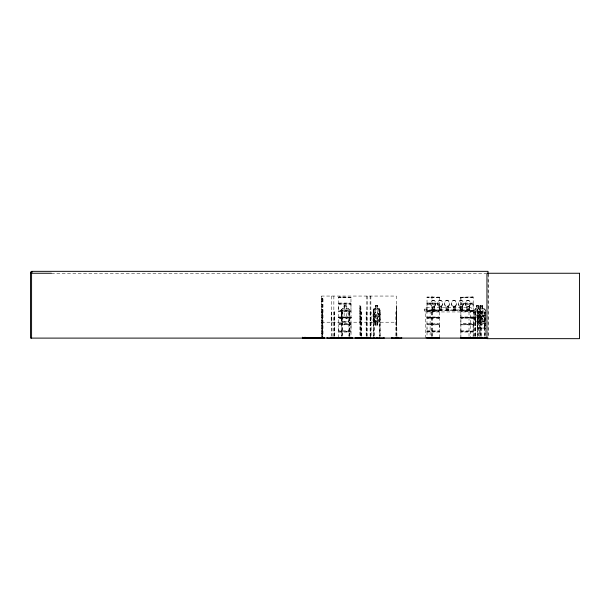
<?xml version="1.0" encoding="UTF-8"?>
<svg xmlns="http://www.w3.org/2000/svg" width="610" height="610" viewBox="0 0 610 610"><rect width="100%" height="100%" fill="white"/><g stroke="black" fill="none" stroke-linecap="round" stroke-linejoin="round"><path stroke-width="0.46" stroke-dasharray="3.05 2.29" d="M338.756 327.837L338.672 331.222L351.078 331.253L350.971 337.681M338.756 307.257L338.634 310.711L351.078 311.024M350.971 327.837L351.078 324.383M350.971 307.257L350.971 296.986L350.956 297.619M439.253 337.681L439.261 332.046L427.023 332.046L427.038 327.837M427.038 307.257L426.916 310.711L439.375 311.031M439.253 327.837L439.375 324.062L426.924 324.032L427.038 323.62L439.261 323.62L439.284 311.222M439.253 307.257L439.375 303.49L426.939 303.429M460.893 337.681L460.908 297.001M473.108 327.837L473.23 324.062L460.802 324.04M473.108 307.257L473.23 303.49L460.802 303.467M360.807 318.611L360.823 316.033L360.945 321.828L360.731 305.625L360.914 308.95M396.393 316.3L396.447 314.363M434.213 306.128L434.434 309.636L434.442 306.128L432.414 306.128C430.98 309.666 434.907 311.115 434.366 309.575C430.561 307.303 432.978 312.244 432.414 309.522M441.152 306.128L441.365 309.636L441.373 306.128L439.353 306.128C437.888 309.659 441.869 311.115 441.304 309.575C437.797 307.196 439.596 312.213 439.505 309.575M396.294 319.236L396.477 315.111L396.317 323.864L396.294 320.669M396.325 316.613L396.294 328.096M432.627 309.644L432.642 306.128L434.434 309.636M439.566 309.644L439.581 306.128L441.365 309.636M446.581 310.055L446.512 306.128L448.304 310.254M453.436 309.644L453.451 306.128L455.319 310.055L454.763 310.154L455.106 309.529L453.23 309.522L453.146 310.353L453.375 309.575M461.961 306.128C463.951 311.062 458.461 311.054 460.161 306.128L462.189 306.128L462.182 309.636L460.085 309.537L459.948 310.246L460.451 310.055L460.39 306.128L462.228 309.727L461.884 310.36L461.694 309.727L462.22 309.735M467.146 310.2L469.082 309.949L467.1 309.682L466.97 310.132L467.329 306.128C467.504 306.312 470.341 310.993 468.61 310.055M360.792 310.025L360.792 308.843L360.952 310.025M396.386 324.894L396.462 311.893M351.047 297.238L338.71 296.986L338.603 303.65L338.741 310.261L350.979 310.261L350.986 304.222L338.741 304.253M338.657 324.04L351.047 324.482L351.078 324.032L338.626 324.093L338.672 311.085L351.093 311.031M338.756 323.658L350.979 323.62L351.078 324.032M350.979 323.727L351.055 311.085M427.038 303.079L427.015 296.986L439.368 297.116M427.038 330.872L439.261 330.833L439.261 324.833L427.023 324.833L426.916 324.062M439.253 332.046L439.253 330.872M460.878 310.299L460.893 304.222M460.893 330.872L460.893 324.794M473.215 324.032L473.23 310.711L460.802 310.681M473.108 337.681L473.124 324.794L460.886 324.833M338.756 337.681L338.664 331.222M439.17 309.949L441.335 309.949L439.192 310.078M446.291 310.208C444.637 309.438 451.522 310.376 446.291 309.682M468.602 309.949L469.159 309.735M351.085 317.337L351.017 317.818L338.733 317.795M439.391 317.436L426.893 317.368L439.368 317.459M460.87 297.222L473.154 296.986L473.215 303.46M479.49 321.828L480.139 318.611L479.582 321.828M373.206 312.198L373.892 308.98M427.015 303.223L427.023 310.261L441.792 310.36L441.792 309.537M379.145 321.722L379.816 318.611M426.939 310.681L427.038 337.681M473.238 331.535L460.802 331.626M348.661 321.722L349.545 318.611L349.492 310.04L348.661 308.95M349.637 318.626L348.729 321.828L342.233 321.828L341.287 318.626L341.287 309.979L342.263 308.843L344.109 308.843L344.055 305.625L346.869 305.625L346.777 308.95L348.104 310.025L348.104 316.033L346.724 318.611L344.147 318.611L342.759 316.033L342.759 310.025L344.147 308.95L344.109 305.625M484.325 321.828L485.293 318.626L484.264 321.722L475.274 321.722M484.195 327.989L485.087 324.878M478.057 315.111L477.142 316.262L477.142 324.894L477.966 328.096L484.317 328.096L485.148 324.878L485.148 310.025M484.317 328.096L485.179 324.894M434.396 310.01L432.231 309.949L434.396 309.949M446.467 310.01C445.224 310.978 446.611 307.783 448.304 309.636L448.312 306.128L446.291 306.128C444.69 309.666 447.832 309.88 447.832 309.735M447.824 309.727L447.824 310.162M453.382 310.078C451.514 308.995 458.758 310.345 453.23 310.208M473.177 311.161L460.825 311.123M460.809 331.222L473.215 331.253M473.192 303.91L460.825 303.902M473.192 317.574L460.87 317.269L460.87 317.825M322.202 299.075L322.919 298.9L321.744 298.869M374.395 314.775L375.508 312.198L377.582 312.198L378.696 314.775M378.703 316.033L377.59 318.611L375.508 318.611L374.395 316.033M338.664 303.429L351.078 303.46M351.055 303.871L338.672 303.871M439.345 324.451L426.939 324.413M473.192 324.444L460.825 324.474M349.416 297.611L350.491 297.611M349.416 318.184L350.491 318.184M437.698 297.611L438.773 297.611M437.698 318.184L438.773 318.184M471.56 297.611L472.628 297.611M471.56 318.184L472.628 318.184M474.725 336.24L474.671 309.994L475.251 308.843L476.57 308.843M474.733 310.04L475.335 308.843M425.399 338.108L425.399 311.946L424.141 309.949L425.399 307.768L471.286 307.768L471.286 310.627M424.141 309.949L469.319 309.949L470.584 307.768M339.328 297.611L341.226 297.611M339.328 318.184L341.226 318.184M427.61 297.611L429.509 297.611M427.61 318.184L429.509 318.184M461.465 297.611L463.364 297.611M461.465 318.184L463.364 318.184M377.575 321.958L379.092 321.958L379.809 320.776L379.801 312.183M379.092 321.958L379.877 320.822L379.969 309.994L380.007 336.24M374.075 308.843L373.206 309.979L373.129 320.807L373.129 312.183L373.816 308.98L379.222 308.95M374.105 308.95L373.358 310.025L373.358 336.24M477.272 337.177L477.256 309.994L478.103 308.843L479.978 308.843M477.348 310.04L478.164 308.843M477.233 316.3L478.095 315.217M338.771 297.619L338.756 296.986L350.994 297.222M342.317 308.843L341.379 310.025L341.432 336.24M350.956 317.574L338.611 317.368L351.017 317.269M439.314 297.024L439.36 303.46M439.238 317.574L427.038 317.505M460.908 317.574L473.192 317.52M448.297 310.246L447.832 310.154M460.893 317.505L473.124 317.52M338.756 317.108L350.971 317.108L350.971 318.184L338.756 318.184L338.779 317.108L350.956 317.124M439.238 297.619L427.046 297.619M439.238 318.168L427.061 318.184M375.508 308.95L374.395 310.025L374.395 320.776L375.508 321.851L375.508 325.069M350.941 297.611L338.779 297.611M473.086 318.184L460.924 318.184M479.971 315.217L478.629 316.293L478.629 322.301L479.971 324.878L482.472 324.878L483.806 322.301L483.806 316.293L482.472 315.217M439.33 297.238L427.015 297.222M473.131 297.009L460.87 297.253M432.467 310.2L432.467 309.697M439.398 310.2L439.398 309.697M441.152 309.682L441.152 310.208M448.091 309.682L448.091 310.208M455.022 309.682L455.022 310.208M460.214 310.2C458.324 309.537 465.468 310.391 460.214 309.697M434.213 309.682L434.259 310.2M462.006 309.697L461.961 310.208M468.899 306.128C470.882 311.062 465.399 311.054 467.1 306.128L469.12 306.128L469.113 309.636C466.505 307.341 466.52 311.679 467.39 309.834M51.461 273.257L485.995 273.257M473.108 297.611L460.908 297.619M433.047 300.204L433.268 300.204A3.393 2.394 -90 0 1 435.349 305.29A3.393 2.394 -90 0 1 431.194 305.29A3.393 2.394 -90 0 1 433.268 300.204M439.985 300.204L440.207 300.204A3.393 2.394 -90 0 1 442.28 305.29A3.393 2.394 -90 0 1 438.132 305.29A3.393 2.394 -90 0 1 440.207 300.204M446.916 300.204A3.393 2.394 -90 0 1 448.998 305.29A3.393 2.394 -90 0 1 444.842 305.29A3.393 2.394 -90 0 1 446.916 300.204L447.145 300.204M453.855 300.204A3.393 2.394 -90 0 1 455.929 305.29A3.393 2.394 -90 0 1 451.781 305.29A3.393 2.394 -90 0 1 453.855 300.204L454.084 300.204M460.794 300.204L461.015 300.204A3.393 2.394 -90 0 1 463.097 305.29A3.393 2.394 -90 0 1 458.941 305.29A3.393 2.394 -90 0 1 461.015 300.204M467.733 300.204L467.954 300.204A3.393 2.394 -90 0 1 470.028 305.29A3.393 2.394 -90 0 1 465.88 305.29A3.393 2.394 -90 0 1 467.954 300.204M338.741 303.048L350.979 303.048M427.023 303.048L439.261 303.048M426.939 303.833L439.345 303.833M427.023 304.253L439.261 304.253L439.36 310.681M460.886 304.253L473.124 304.253L473.215 310.681M377.742 305.625L375.432 305.625L375.432 308.843M478.385 305.625L476.486 305.625L476.486 308.843M344.147 305.732L346.777 305.732L346.724 308.95M375.508 305.732L377.666 305.732L377.59 308.95L378.703 310.025L378.696 320.776L377.582 321.851L377.575 325.176M476.547 305.732L478.324 305.732M480.009 305.732L482.548 305.732M346.815 308.843L348.76 308.843L349.637 309.994L349.683 336.24M373.991 308.843L375.516 308.843M377.666 308.843L379.26 308.843M482.579 308.843L484.355 308.843L485.293 309.979L485.4 336.24M342.301 308.95L348.714 308.95M475.274 308.95L484.325 308.95M373.869 309.087L379.062 309.087M341.287 309.979L341.341 318.626M360.731 309.994L360.891 336.24L360.823 305.625M474.671 309.994L474.755 318.626L475.32 321.828M477.256 309.994L477.287 324.878M480.108 309.979L480.139 336.24M485.293 309.979L485.209 336.24M473.124 310.261L459.543 310.36L459.543 309.537M426.939 311.054L439.345 311.054M338.756 311.474L350.979 311.474M427.023 311.474L439.261 311.474M473.124 311.474L460.886 311.474L460.886 323.62L473.124 323.62M482.556 311.893L479.818 311.893L479.818 315.111M321.615 311.946L322.553 311.946L322.553 336.224M331.733 311.946L332.084 336.224M333.861 311.946L334.73 311.946L334.73 336.224M341.432 311.946L342.37 311.946L342.37 336.24M359.908 311.923L360.312 311.923L360.258 338.085M360.845 311.946L361.295 311.946L361.288 336.24M367.098 311.946L366.152 311.946L366.16 336.224M370.125 311.946L371.094 311.946L371.094 336.224M373.358 311.946L374.22 311.946L374.22 336.24M396.454 312L395.844 311.946L395.844 336.224M396.599 311.946L396.942 338.108M425.399 311.946L473.741 311.946L473.741 338.108M474.725 311.946L475.51 311.946L475.51 338.108M477.272 311.946L478.194 311.946M482.472 312L479.643 311.946L479.643 336.24M485.4 311.946L484.477 311.946L484.477 336.24M480.413 312.541L482.022 312.541L482.022 313.609L480.413 313.609M375.508 314.775L377.582 314.775M477.996 315.111L479.879 315.111M482.495 315.111L484.294 315.111M396.302 315.217L396.477 316.293M478.034 315.217L484.256 315.217M375.508 316.033L377.59 316.033M478.24 316.033L476.547 316.033L476.547 310.025L478.24 310.025L478.194 338.108M480.009 316.033L482.487 316.033L482.487 310.025L480.009 310.025L479.971 322.301L482.472 322.301L482.472 316.293L479.971 316.293M485.179 316.247L484.233 315.111M331.741 317.032L331.192 317.032L331.192 322.21M473.108 317.108L460.893 317.108L473.086 317.108M351.047 317.574L338.733 317.825M427.015 317.81L439.276 317.795M460.832 317.787L473.131 317.81M379.969 318.626L379.199 321.828L373.869 321.851M331.192 319.068L331.741 319.068M331.192 319.617L331.741 319.587M331.192 320.136L331.741 320.136M342.301 321.722L348.714 321.722M359.946 321.805L359.831 305.602L359.915 336.217M374.021 321.722L379.222 321.722M475.228 321.828L484.386 321.828M375.432 321.958L373.838 321.958L373.129 320.807M321.615 322.21L396.286 322.21M396.424 322.301L396.454 324.878L396.599 305.625L396.599 336.24M350.979 330.833L338.756 330.872L338.756 324.794L350.979 324.833L351.04 331.154M477.142 324.894L478.026 328.096M375.432 325.069L377.582 325.069M478.034 327.989L484.256 327.989M460.886 330.833L473.116 330.948M426.939 331.253L439.345 331.253M338.657 331.626L351.07 331.626M426.939 331.626L439.345 331.626M338.741 332.046L350.979 332.046M473.124 332.046L460.886 332.046L460.886 336.186M453.23 309.522L455.243 309.636L455.251 306.128L453.23 306.128L453.306 309.537M448.297 309.644L448.091 306.128M455.174 309.575L455.022 306.128M484.195 315.217L485.087 316.293M484.294 308.843L485.209 310.025M469.319 309.949L470.584 311.946L470.584 338.108M379.184 308.843L379.969 309.994M379.145 308.95L379.816 310.04M373.206 320.768L373.915 321.958M480.2 309.979L479.559 308.843L480.139 310.025M479.445 308.95L480.055 310.025M439.36 324.032L439.253 323.62M351.078 310.681L350.979 310.261M341.379 318.611L342.294 321.828M477.348 318.611L478.141 321.828M477.256 318.626L478.08 321.828M379.115 308.98L379.877 312.183M379.039 308.98L379.809 312.198M474.816 318.611L475.365 321.722M473.124 303.079L460.886 303.048L460.886 297.017M396.37 315.111L396.386 316.293M488.396 274.195L488.396 338.108M488.023 273.257L488.023 338.108M484.668 311.946L484.668 336.24M482.64 308.843L482.64 305.625L479.917 305.625L479.917 308.843M482.579 305.625L482.548 308.95M482.495 311.893L482.556 315.111M482.487 305.732L482.487 308.95L483.821 310.025L483.821 316.033L482.487 318.611L480.009 318.611L478.675 316.033L478.675 310.025L480.009 308.95L479.978 305.625M481.32 311.946L481.32 338.108M480.985 305.625L480.985 336.24M480.878 305.625L480.878 321.828M480.421 311.946L480.421 336.24M479.879 311.893L479.925 336.24M478.301 305.625L478.324 308.95M478.24 305.732L478.24 308.95L479.147 310.025L479.147 316.033L478.24 318.611L476.547 318.611L475.64 316.033L475.64 310.025L476.547 308.95L476.57 305.625M478.004 311.946L478.004 336.24M477.409 310.04L477.462 336.24M475.304 336.217L475.304 310.627L426.1 310.627L426.1 307.768M475.228 311.946L475.228 336.24M475.007 311.946L475.007 336.24M469.73 310.627L469.73 309.537L466.284 309.537L466.284 310.627M469.532 309.537L469.532 310.36M469.014 311.946L469.014 338.108M468.571 309.537L468.571 310.627M468.381 309.537L468.381 310.36M467.634 309.537L467.634 310.36M467.443 309.537L467.443 310.627M466.475 309.537L466.475 310.36M462.792 310.627L462.792 309.537L459.345 309.537L459.345 310.627M462.601 309.537L462.601 310.36M461.633 309.537L461.633 310.627M461.442 309.537L461.442 310.36M460.695 309.537L460.695 310.36M460.504 309.537L460.504 310.627M455.853 310.627L455.853 309.537L452.414 309.537L452.414 310.627M455.662 309.537L455.662 310.36L452.605 310.36L452.605 309.537M454.702 309.537L454.702 310.627M454.503 309.537L454.503 310.36M453.756 309.537L453.756 310.36M453.565 309.537L453.565 310.627M448.922 310.627L448.922 309.537L445.475 309.537L445.475 310.627M448.724 309.537L448.724 310.36L445.666 310.36L445.666 309.537M447.763 309.537L447.763 310.627M447.572 309.537L447.572 310.36M446.825 309.537L446.825 310.36M446.627 309.537L446.627 310.627M441.983 310.627L441.983 309.537L438.537 309.537L438.537 310.627M440.824 309.537L440.824 310.627M440.633 309.537L440.633 310.36M439.886 309.537L439.886 310.36M439.696 309.537L439.696 310.627M438.727 309.537L438.727 310.36M435.044 310.627L435.044 309.537L431.598 309.537L431.598 310.627M434.854 309.537L434.854 310.36M433.885 309.537L433.885 310.627M433.695 309.537L433.695 310.36M432.947 309.537L432.947 310.36M432.757 309.537L432.757 310.627M432.322 311.946L432.315 336.224M431.979 296.056L431.971 336.224M431.796 309.537L431.796 310.36M431.781 311.946L431.781 338.108M430.119 310.627L430.119 336.217M396.286 336.224L396.286 296.056L321.615 296.056L321.615 336.224M380.251 336.24L380.251 311.946L379.397 311.946L379.397 336.24M379.641 311.946L379.641 338.108M377.666 305.625L377.666 308.95M377.659 321.958L377.659 325.176L375.356 325.176L375.356 321.958M377.506 321.851L377.506 325.069M375.516 305.625L375.585 308.95M375.432 321.851L375.432 325.176M373.976 311.946L373.976 336.24M373.61 311.946L373.61 336.24M370.857 296.056L370.857 336.224M370.567 311.946L370.567 336.224M370.461 311.946L370.461 336.224M370.224 311.946L370.224 336.224M370.125 296.056L370.125 336.224M367.098 296.056L367.098 336.224M366.923 296.056L366.923 336.224M366.328 311.946L366.335 336.224M361.181 311.946L361.181 338.108M349.858 336.24L349.858 311.946L348.928 311.946L348.928 336.24M349.103 311.946L349.103 338.108M342.195 311.946L342.195 336.24M341.608 311.946L341.608 336.24M334.486 311.946L334.486 336.224M334.097 311.946L334.097 336.224M333.861 296.056L333.861 336.224M331.741 296.056L331.733 336.224M322.919 298.869L322.919 336.24M322.85 298.869L322.85 338.108M322.377 311.946L322.385 336.224M322.301 298.869L322.301 338.108M322.133 298.869L322.202 338.108M322.019 298.869L322.095 338.108M321.783 296.056L321.744 337.315M378.322 320.669L375.508 320.776L375.508 310.025L377.59 310.025L377.582 320.776L376.408 317.84C375.455 322.751 373.099 321.073 375.973 317.116C372.916 312.877 375.524 311.268 376.446 316.399C377.43 311.275 379.916 312.877 376.896 317.086L378.322 320.669M483.478 323.674L482.624 323.773L481.145 320.669C480.093 325.664 476.86 324.383 480.581 319.96C477.081 315.805 480.009 314.455 481.107 319.236C482.167 314.47 485.286 315.767 481.686 319.983L483.478 323.674M427.046 317.101L439.253 317.108L427.061 317.108M346.267 306.273L344.604 306.273L344.604 307.341L346.267 307.341L346.267 306.273M377.216 306.273L375.882 306.273L375.882 307.341L377.216 307.341L377.216 306.273M477.935 306.273L476.845 306.273L476.845 307.341L477.935 307.341L477.935 306.273M482.045 306.273L480.451 306.273L480.451 307.341L482.045 307.341L482.045 306.273M346.724 310.025L344.147 310.025L344.147 316.033L346.724 316.033L346.724 310.025M373.289 318.626L373.976 321.828L373.282 318.611M377.209 323.46L375.874 323.46L375.874 324.535L377.209 324.535L377.209 323.46M469.425 305.991A3.393 2.394 -90 0 0 468.35 300.318A3.393 2.394 -90 0 0 465.415 304.474A3.393 2.394 -90 0 0 469.425 305.991M462.487 305.991A3.393 2.394 -90 0 0 461.412 300.318A3.393 2.394 -90 0 0 458.476 304.474A3.393 2.394 -90 0 0 462.487 305.991M441.678 305.991A3.393 2.394 -90 0 0 440.603 300.318A3.393 2.394 -90 0 0 437.667 304.474A3.393 2.394 -90 0 0 441.678 305.991M455.777 305.991A3.393 2.394 -90 0 0 454.702 300.318A3.393 2.394 -90 0 0 451.766 304.474A3.393 2.394 -90 0 0 455.777 305.991M448.838 305.991A3.393 2.394 -90 0 0 447.763 300.318A3.393 2.394 -90 0 0 444.827 304.474A3.393 2.394 -90 0 0 448.838 305.991M434.739 305.991A3.393 2.394 -90 0 0 433.664 300.318A3.393 2.394 -90 0 0 430.729 304.474A3.393 2.394 -90 0 0 434.739 305.991"/><path stroke-width="0.91" d="M336.812 338.085L336.812 337.566M384.109 338.054L355.173 338.085L365.146 338.085M356.156 338.085L356.217 337.566M365.962 338.085L366.069 337.429M427.236 338.085L427.244 337.566M437.05 338.039L437.05 337.566M370.056 337.971L370.064 337.566M369.523 338.039L369.576 337.566M369.812 338.024L369.873 337.566M479.635 338.039L479.582 337.429M479.978 338.024L479.864 337.429M338.458 338.108L352.832 338.054M337.254 338.039L326.998 338.085L327.006 337.566M474.405 338.039L474.466 337.612M338.809 338.039L338.863 337.612M319.015 338.039L319.183 337.566M323.971 338.039L302.476 338.009M323.918 338.039L323.979 337.612M32.406 272.029L30.5 272.029L30.5 338.108L487.23 338.108M30.5 273.257L51.423 273.257M338.756 337.681L350.971 337.681M427.038 337.681L439.253 337.681M460.893 337.681L473.108 337.681M302.476 337.902L322.095 337.902M338.733 337.841L350.994 337.856M427.015 337.856L439.276 337.841M460.87 337.856L473.131 337.856M391.864 337.971L401.677 337.971M427.023 338.07L439.261 338.07M460.886 338.07L487.344 338.039M365.047 338.039L365.047 337.543M364.696 338.024L364.734 337.612M347.464 338.039L347.41 337.612M367.693 338.039L367.647 337.612L367.601 338.108M383.835 338.039L383.789 337.612M377.033 338.108L376.95 337.566M484.47 338.039L484.432 337.612M396.591 338.054L396.599 337.429M488.023 273.257L488.023 271.343L31.575 271.343L31.575 338.108M486.056 337.566L486.056 338.108M484.584 337.429L484.584 338.108M484.393 337.429L484.393 338.108M482.624 337.566L482.624 338.108M481.32 337.429L481.32 338.108M480.985 337.429L480.985 338.108M480.047 337.566L480.047 338.108M478.865 337.566L478.865 338.108M478.278 337.429L478.278 338.108M478.087 337.429L478.087 338.108M475.564 337.429L475.564 338.108M475.281 337.429L475.281 338.108M474.519 337.566L474.519 338.108M470.76 337.566L470.76 338.108M432.322 337.429L432.315 338.108M431.987 337.429L431.971 338.108M401.677 337.566L401.677 338.108M397.88 337.292L397.88 338.108M396.942 337.429L396.942 338.108M395.966 337.292L395.966 338.108M395.791 337.429L395.791 338.108M391.864 337.566L391.864 338.108M383.743 337.566L383.743 338.108M379.572 337.429L379.572 338.108M379.321 337.429L379.321 338.108M376.66 337.566L376.66 338.108M374.494 337.566L374.494 338.108M374.288 337.429L374.288 338.108M374.044 337.429L374.044 338.108M370.621 337.429L370.621 338.108M370.392 337.429L370.392 338.108M370.148 337.429L370.148 338.108M368.226 337.292L368.226 338.108M366.32 337.292L366.244 338.108M365.916 337.566L365.916 338.108M364.62 337.566L364.673 338.108M361.288 337.429L361.288 338.108M361.181 337.429L361.181 338.108M360.945 337.429L360.899 338.108L360.845 337.429M360.258 337.406L360.304 338.085M359.961 337.406L359.915 338.085M356.11 337.566L356.11 338.108M355.233 337.543L355.173 338.085M352.374 337.566L352.374 338.108M349.012 337.429L349.012 338.108M348.836 337.429L348.836 338.108M347.349 337.566L347.349 338.108M343.948 337.566L343.948 338.108M342.462 337.429L342.462 338.108M342.286 337.429L342.286 338.108M338.924 337.566L338.924 338.108M337.353 337.566L337.353 338.108M334.798 337.429L334.798 338.108M334.562 337.429L334.562 338.108M333.579 337.292L333.579 338.108M332.625 337.292L332.625 338.108M332.084 337.429L332.076 338.108M331.748 337.429L331.733 338.108M330.567 337.292L330.567 338.108M330.46 337.566L330.46 338.108M324.04 337.566L324.093 338.108M322.637 337.429L322.644 338.108M322.476 337.429L322.469 338.108M322.095 337.292L322.095 338.108M305.259 337.292L305.259 338.108M304.306 337.292L304.306 338.108M302.476 337.292L302.476 338.108M302.4 337.292L302.4 338.108M579.5 273.257L486.948 273.257L486.948 338.657L579.5 338.657L579.5 273.257M476.288 338.108L476.288 337.566L476.25 338.108M396.355 338.108L396.355 337.566L396.325 338.108"/></g></svg>
